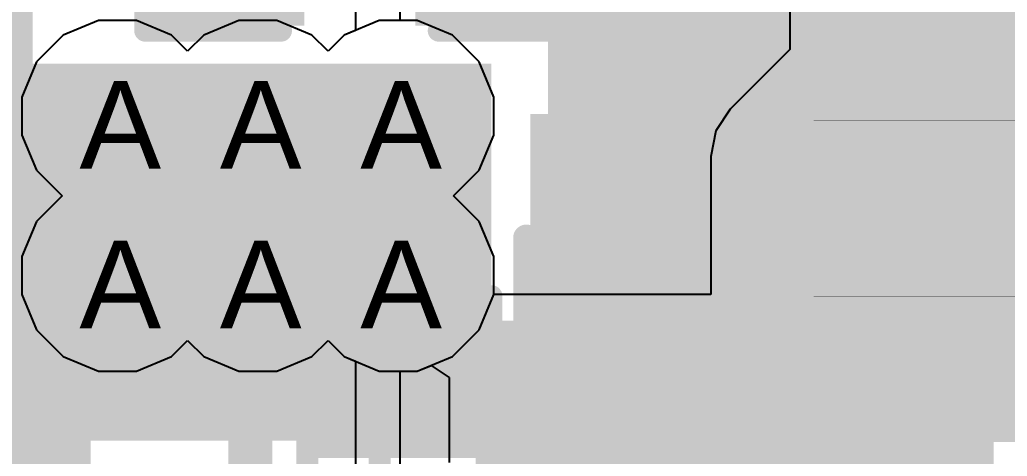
# Model space of a CAD drawing. Header units: inches. Extents: x 0 to 208, y 0 to 213.
# Drawn here: x 0.2774 to 0.5028, y 2.5322 to 2.6319 of the extents above; entities that cross this region are included whole.
import ezdxf

# ---------------------------------------------------------------- set-up
doc = ezdxf.new("R2010")
doc.units = ezdxf.units.IN
doc.header["$MEASUREMENT"] = 0
for name, color, linetype in [('Bottom Layer', 5, 'Continuous'), ('Bottom Overlay', 54, 'Continuous'), ('Bottom Paste', 16, 'Continuous'), ('Bottom Solder', 6, 'Continuous'), ('Drill Drawing', 1, 'Continuous'), ('L2_GND1', 16, 'Continuous'), ('L3_SIG1', 76, 'Continuous'), ('L4_PWR', 90, 'Continuous'), ('L5_GND2', 156, 'Continuous'), ('L6_SIG2', 130, 'Continuous'), ('L7_GND3', 216, 'Continuous'), ('Top Layer', 1, 'Continuous'), ('Top Overlay', 2, 'Continuous'), ('Top Paste', 8, 'Continuous'), ('Top Solder', 216, 'Continuous'), ('Via Holes', 16, 'Continuous')]:
    doc.layers.add(name, color=color, linetype=linetype)
doc.styles.add('Arial', font='', dxfattribs={"height": 0.2})
doc.styles.get('Arial').set_extended_font_data('Arial')

# ---------------------------------------------------------------- blocks, each defined once
blk = doc.blocks.new('CP2102N_A02_GQFN24R_127')
at = {"layer": 'Top Layer'}
for points in [[(-0.05512, 0.06004), (-0.05512, 0.0935), (-0.04331, 0.0935), (-0.04331, 0.06004)], [(-0.03543, 0.06004), (-0.03543, 0.0935), (-0.02362, 0.0935), (-0.02362, 0.06004)], [(-0.01575, 0.06004), (-0.01575, 0.0935), (-0.00394, 0.0935), (-0.00394, 0.06004)], [(0.00394, 0.06004), (0.00394, 0.0935), (0.01575, 0.0935), (0.01575, 0.06004)], [(0.02362, 0.06004), (0.02362, 0.0935), (0.03543, 0.0935), (0.03543, 0.06004)], [(0.04331, 0.06004), (0.04331, 0.0935), (0.05512, 0.0935), (0.05512, 0.06004)], [(-0.0935, 0.05512), (-0.06004, 0.05512), (-0.06004, 0.04331), (-0.0935, 0.04331)], [(0.06004, 0.05512), (0.0935, 0.05512), (0.0935, 0.04331), (0.06004, 0.04331)], [(-0.0502, -0.0502), (-0.0502, 0.0502), (0.0502, 0.0502), (0.0502, -0.0502)], [(-0.0935, 0.03543), (-0.06004, 0.03543), (-0.06004, 0.02362), (-0.0935, 0.02362)], [(0.06004, 0.03543), (0.0935, 0.03543), (0.0935, 0.02362), (0.06004, 0.02362)], [(-0.0935, 0.01575), (-0.06004, 0.01575), (-0.06004, 0.00394), (-0.0935, 0.00394)], [(0.06004, 0.01575), (0.0935, 0.01575), (0.0935, 0.00394), (0.06004, 0.00394)], [(-0.0935, -0.00394), (-0.06004, -0.00394), (-0.06004, -0.01575), (-0.0935, -0.01575)], [(0.06004, -0.00394), (0.0935, -0.00394), (0.0935, -0.01575), (0.06004, -0.01575)], [(-0.0935, -0.02362), (-0.06004, -0.02362), (-0.06004, -0.03543), (-0.0935, -0.03543)], [(0.06004, -0.02362), (0.0935, -0.02362), (0.0935, -0.03543), (0.06004, -0.03543)], [(-0.0935, -0.04331), (-0.06004, -0.04331), (-0.06004, -0.05512), (-0.0935, -0.05512)], [(0.06004, -0.04331), (0.0935, -0.04331), (0.0935, -0.05512), (0.06004, -0.05512)], [(-0.05512, -0.0935), (-0.05512, -0.06004), (-0.04331, -0.06004), (-0.04331, -0.0935)], [(-0.03543, -0.0935), (-0.03543, -0.06004), (-0.02362, -0.06004), (-0.02362, -0.0935)], [(-0.01575, -0.0935), (-0.01575, -0.06004), (-0.00394, -0.06004), (-0.00394, -0.0935)], [(0.00394, -0.0935), (0.00394, -0.06004), (0.01575, -0.06004), (0.01575, -0.0935)], [(0.02362, -0.0935), (0.02362, -0.06004), (0.03543, -0.06004), (0.03543, -0.0935)], [(0.04331, -0.0935), (0.04331, -0.06004), (0.05512, -0.06004), (0.05512, -0.0935)]]:
    blk.add_hatch(color=1, dxfattribs=at).paths.add_polyline_path(points)
at = {"layer": 'Top Paste'}
for points in [[(-0.05512, 0.06004), (-0.05512, 0.0935), (-0.04331, 0.0935), (-0.04331, 0.06004)], [(-0.03543, 0.06004), (-0.03543, 0.0935), (-0.02362, 0.0935), (-0.02362, 0.06004)], [(-0.01575, 0.06004), (-0.01575, 0.0935), (-0.00394, 0.0935), (-0.00394, 0.06004)], [(0.00394, 0.06004), (0.00394, 0.0935), (0.01575, 0.0935), (0.01575, 0.06004)], [(0.02362, 0.06004), (0.02362, 0.0935), (0.03543, 0.0935), (0.03543, 0.06004)], [(0.04331, 0.06004), (0.04331, 0.0935), (0.05512, 0.0935), (0.05512, 0.06004)], [(-0.0935, 0.05512), (-0.06004, 0.05512), (-0.06004, 0.04331), (-0.0935, 0.04331)], [(0.06004, 0.05512), (0.0935, 0.05512), (0.0935, 0.04331), (0.06004, 0.04331)], [(-0.0502, -0.0502), (-0.0502, 0.0502), (0.0502, 0.0502), (0.0502, -0.0502)], [(-0.0935, 0.03543), (-0.06004, 0.03543), (-0.06004, 0.02362), (-0.0935, 0.02362)], [(0.06004, 0.03543), (0.0935, 0.03543), (0.0935, 0.02362), (0.06004, 0.02362)], [(-0.0935, 0.01575), (-0.06004, 0.01575), (-0.06004, 0.00394), (-0.0935, 0.00394)], [(0.06004, 0.01575), (0.0935, 0.01575), (0.0935, 0.00394), (0.06004, 0.00394)], [(-0.0935, -0.00394), (-0.06004, -0.00394), (-0.06004, -0.01575), (-0.0935, -0.01575)], [(0.06004, -0.00394), (0.0935, -0.00394), (0.0935, -0.01575), (0.06004, -0.01575)], [(-0.0935, -0.02362), (-0.06004, -0.02362), (-0.06004, -0.03543), (-0.0935, -0.03543)], [(0.06004, -0.02362), (0.0935, -0.02362), (0.0935, -0.03543), (0.06004, -0.03543)], [(-0.0935, -0.04331), (-0.06004, -0.04331), (-0.06004, -0.05512), (-0.0935, -0.05512)], [(0.06004, -0.04331), (0.0935, -0.04331), (0.0935, -0.05512), (0.06004, -0.05512)], [(-0.05512, -0.0935), (-0.05512, -0.06004), (-0.04331, -0.06004), (-0.04331, -0.0935)], [(-0.03543, -0.0935), (-0.03543, -0.06004), (-0.02362, -0.06004), (-0.02362, -0.0935)], [(-0.01575, -0.0935), (-0.01575, -0.06004), (-0.00394, -0.06004), (-0.00394, -0.0935)], [(0.00394, -0.0935), (0.00394, -0.06004), (0.01575, -0.06004), (0.01575, -0.0935)], [(0.02362, -0.0935), (0.02362, -0.06004), (0.03543, -0.06004), (0.03543, -0.0935)], [(0.04331, -0.0935), (0.04331, -0.06004), (0.05512, -0.06004), (0.05512, -0.0935)]]:
    blk.add_hatch(color=8, dxfattribs=at).paths.add_polyline_path(points)
at = {"layer": 'Top Solder'}
for points in [[(-0.05912, 0.05604), (-0.05912, 0.0975), (-0.03931, 0.0975), (-0.03931, 0.05604)], [(-0.03943, 0.05604), (-0.03943, 0.0975), (-0.01962, 0.0975), (-0.01962, 0.05604)], [(-0.01975, 0.05604), (-0.01975, 0.0975), (0.00006, 0.0975), (0.00006, 0.05604)], [(-0.00006, 0.05604), (-0.00006, 0.0975), (0.01975, 0.0975), (0.01975, 0.05604)], [(0.01962, 0.05604), (0.01962, 0.0975), (0.03943, 0.0975), (0.03943, 0.05604)], [(0.03931, 0.05604), (0.03931, 0.0975), (0.05912, 0.0975), (0.05912, 0.05604)], [(-0.0975, 0.05912), (-0.05604, 0.05912), (-0.05604, 0.03931), (-0.0975, 0.03931)], [(0.05604, 0.05912), (0.0975, 0.05912), (0.0975, 0.03931), (0.05604, 0.03931)], [(-0.0542, -0.0542), (-0.0542, 0.0542), (0.0542, 0.0542), (0.0542, -0.0542)], [(-0.0975, 0.03943), (-0.05604, 0.03943), (-0.05604, 0.01962), (-0.0975, 0.01962)], [(0.05604, 0.03943), (0.0975, 0.03943), (0.0975, 0.01962), (0.05604, 0.01962)], [(-0.0975, 0.01975), (-0.05604, 0.01975), (-0.05604, -0.00006), (-0.0975, -0.00006)], [(0.05604, 0.01975), (0.0975, 0.01975), (0.0975, -0.00006), (0.05604, -0.00006)], [(-0.0975, 0.00006), (-0.05604, 0.00006), (-0.05604, -0.01975), (-0.0975, -0.01975)], [(0.05604, 0.00006), (0.0975, 0.00006), (0.0975, -0.01975), (0.05604, -0.01975)], [(-0.0975, -0.01962), (-0.05604, -0.01962), (-0.05604, -0.03943), (-0.0975, -0.03943)], [(0.05604, -0.01962), (0.0975, -0.01962), (0.0975, -0.03943), (0.05604, -0.03943)], [(-0.0975, -0.03931), (-0.05604, -0.03931), (-0.05604, -0.05912), (-0.0975, -0.05912)], [(0.05604, -0.03931), (0.0975, -0.03931), (0.0975, -0.05912), (0.05604, -0.05912)], [(-0.05912, -0.0975), (-0.05912, -0.05604), (-0.03931, -0.05604), (-0.03931, -0.0975)], [(-0.03943, -0.0975), (-0.03943, -0.05604), (-0.01962, -0.05604), (-0.01962, -0.0975)], [(-0.01975, -0.0975), (-0.01975, -0.05604), (0.00006, -0.05604), (0.00006, -0.0975)], [(-0.00006, -0.0975), (-0.00006, -0.05604), (0.01975, -0.05604), (0.01975, -0.0975)], [(0.01962, -0.0975), (0.01962, -0.05604), (0.03943, -0.05604), (0.03943, -0.0975)], [(0.03931, -0.0975), (0.03931, -0.05604), (0.05912, -0.05604), (0.05912, -0.0975)]]:
    blk.add_hatch(color=216, dxfattribs=at).paths.add_polyline_path(points)
at = {"layer": 'Top Overlay'}
for points in [[(-0.081, 0.062, 0.005, 0.005, 0), (-0.081, 0.081, 0.005, 0.005, 0)], [(-0.081, 0.081, 0.005, 0.005, 0), (-0.065, 0.081, 0.005, 0.005, 0)], [(0.065, 0.081, 0.005, 0.005, 0), (0.081, 0.081, 0.005, 0.005, 0)], [(0.081, 0.062, 0.005, 0.005, 0), (0.081, 0.081, 0.005, 0.005, 0)], [(-0.081, -0.081, 0.005, 0.005, 0), (-0.081, -0.062, 0.005, 0.005, 0)], [(0.081, -0.081, 0.005, 0.005, 0), (0.081, -0.062, 0.005, 0.005, 0)], [(-0.081, -0.081, 0.005, 0.005, 0), (-0.065, -0.081, 0.005, 0.005, 0)], [(0.065, -0.081, 0.005, 0.005, 0), (0.081, -0.081, 0.005, 0.005, 0)]]:
    blk.add_lwpolyline(points, format="xyseb", dxfattribs=at)
for points in [[(-0.08225, 0.081, 0.0025, 0.0025, 1), (-0.07975, 0.081, 0.0025, 0.0025, 1)], [(-0.08225, 0.081, 0.0025, 0.0025, 1), (-0.07975, 0.081, 0.0025, 0.0025, 1)], [(-0.06625, 0.081, 0.0025, 0.0025, 1), (-0.06375, 0.081, 0.0025, 0.0025, 1)], [(0.06375, 0.081, 0.0025, 0.0025, 1), (0.06625, 0.081, 0.0025, 0.0025, 1)], [(0.07975, 0.081, 0.0025, 0.0025, 1), (0.08225, 0.081, 0.0025, 0.0025, 1)], [(0.07975, 0.081, 0.0025, 0.0025, 1), (0.08225, 0.081, 0.0025, 0.0025, 1)], [(-0.08225, 0.062, 0.0025, 0.0025, 1), (-0.07975, 0.062, 0.0025, 0.0025, 1)], [(0.07975, 0.062, 0.0025, 0.0025, 1), (0.08225, 0.062, 0.0025, 0.0025, 1)], [(-0.1, 0.048, 0.00854, 0.00854, 1), (-0.104, 0.048, 0.00854, 0.00854, 1)], [(-0.10614, 0.048, 0.00427, 0.00427, 1), (-0.10186, 0.048, 0.00427, 0.00427, 1)], [(-0.10214, 0.048, 0.00427, 0.00427, 1), (-0.09786, 0.048, 0.00427, 0.00427, 1)], [(-0.08225, -0.062, 0.0025, 0.0025, 1), (-0.07975, -0.062, 0.0025, 0.0025, 1)], [(0.07975, -0.062, 0.0025, 0.0025, 1), (0.08225, -0.062, 0.0025, 0.0025, 1)], [(-0.08225, -0.081, 0.0025, 0.0025, 1), (-0.07975, -0.081, 0.0025, 0.0025, 1)], [(-0.08225, -0.081, 0.0025, 0.0025, 1), (-0.07975, -0.081, 0.0025, 0.0025, 1)], [(-0.06625, -0.081, 0.0025, 0.0025, 1), (-0.06375, -0.081, 0.0025, 0.0025, 1)], [(0.06375, -0.081, 0.0025, 0.0025, 1), (0.06625, -0.081, 0.0025, 0.0025, 1)], [(0.07975, -0.081, 0.0025, 0.0025, 1), (0.08225, -0.081, 0.0025, 0.0025, 1)], [(0.07975, -0.081, 0.0025, 0.0025, 1), (0.08225, -0.081, 0.0025, 0.0025, 1)]]:
    blk.add_lwpolyline(points, format="xyseb", close=True, dxfattribs=at)
blk = doc.blocks.new('R___0603_B_199')
at = {"layer": 'Bottom Layer'}
for points in [[(-0.045, -0.0175), (-0.045, 0.0175), (-0.015, 0.0175), (-0.015, -0.0175)], [(0.015, -0.0175), (0.015, 0.0175), (0.045, 0.0175), (0.045, -0.0175)]]:
    blk.add_hatch(color=5, dxfattribs=at).paths.add_polyline_path(points)
at = {"layer": 'Bottom Paste'}
for points in [[(-0.045, -0.0175), (-0.045, 0.0175), (-0.015, 0.0175), (-0.015, -0.0175)], [(0.015, -0.0175), (0.015, 0.0175), (0.045, 0.0175), (0.045, -0.0175)]]:
    blk.add_hatch(color=16, dxfattribs=at).paths.add_polyline_path(points)
at = {"layer": 'Bottom Solder'}
for points in [[(-0.049, -0.0215), (-0.049, 0.0215), (-0.011, 0.0215), (-0.011, -0.0215)], [(0.011, -0.0215), (0.011, 0.0215), (0.049, 0.0215), (0.049, -0.0215)]]:
    blk.add_hatch(color=6, dxfattribs=at).paths.add_polyline_path(points)
at = {"layer": 'Bottom Overlay'}
for points in [[(-0.048, 0.021, 0.005, 0.005, 0), (-0.048, -0.021, 0.005, 0.005, 0)], [(-0.048, 0.021, 0.005, 0.005, 0), (0.048, 0.021, 0.005, 0.005, 0)], [(0.048, 0.021, 0.005, 0.005, 0), (0.048, -0.021, 0.005, 0.005, 0)], [(-0.048, -0.021, 0.005, 0.005, 0), (0.048, -0.021, 0.005, 0.005, 0)]]:
    blk.add_lwpolyline(points, format="xyseb", dxfattribs=at)
for points in [[(-0.04925, 0.021, 0.0025, 0.0025, 1), (-0.04675, 0.021, 0.0025, 0.0025, 1)], [(-0.04925, 0.021, 0.0025, 0.0025, 1), (-0.04675, 0.021, 0.0025, 0.0025, 1)], [(0.04675, 0.021, 0.0025, 0.0025, 1), (0.04925, 0.021, 0.0025, 0.0025, 1)], [(0.04675, 0.021, 0.0025, 0.0025, 1), (0.04925, 0.021, 0.0025, 0.0025, 1)], [(-0.04925, -0.021, 0.0025, 0.0025, 1), (-0.04675, -0.021, 0.0025, 0.0025, 1)], [(-0.04925, -0.021, 0.0025, 0.0025, 1), (-0.04675, -0.021, 0.0025, 0.0025, 1)], [(0.04675, -0.021, 0.0025, 0.0025, 1), (0.04925, -0.021, 0.0025, 0.0025, 1)], [(0.04675, -0.021, 0.0025, 0.0025, 1), (0.04925, -0.021, 0.0025, 0.0025, 1)]]:
    blk.add_lwpolyline(points, format="xyseb", close=True, dxfattribs=at)
blk = doc.blocks.new('C___0603_B_224')
at = {"layer": 'Bottom Layer'}
for points in [[(-0.045, -0.0175), (-0.045, 0.0175), (-0.015, 0.0175), (-0.015, -0.0175)], [(0.015, -0.0175), (0.015, 0.0175), (0.045, 0.0175), (0.045, -0.0175)]]:
    blk.add_hatch(color=5, dxfattribs=at).paths.add_polyline_path(points)
at = {"layer": 'Bottom Paste'}
for points in [[(-0.045, -0.0175), (-0.045, 0.0175), (-0.015, 0.0175), (-0.015, -0.0175)], [(0.015, -0.0175), (0.015, 0.0175), (0.045, 0.0175), (0.045, -0.0175)]]:
    blk.add_hatch(color=16, dxfattribs=at).paths.add_polyline_path(points)
at = {"layer": 'Bottom Solder'}
for points in [[(-0.04736, -0.01986), (-0.04736, 0.01986), (-0.01264, 0.01986), (-0.01264, -0.01986)], [(0.01264, -0.01986), (0.01264, 0.01986), (0.04736, 0.01986), (0.04736, -0.01986)]]:
    blk.add_hatch(color=6, dxfattribs=at).paths.add_polyline_path(points)
at = {"layer": 'Bottom Overlay'}
for points in [[(-0.049, -0.021, 0.005, 0.005, 0), (-0.049, 0.021, 0.005, 0.005, 0)], [(-0.049, 0.021, 0.005, 0.005, 0), (-0.018, 0.021, 0.005, 0.005, 0)], [(0.018, 0.021, 0.005, 0.005, 0), (0.049, 0.021, 0.005, 0.005, 0)], [(0.049, -0.021, 0.005, 0.005, 0), (0.049, 0.021, 0.005, 0.005, 0)], [(-0.049, -0.021, 0.005, 0.005, 0), (-0.018, -0.021, 0.005, 0.005, 0)], [(0.018, -0.021, 0.005, 0.005, 0), (0.049, -0.021, 0.005, 0.005, 0)]]:
    blk.add_lwpolyline(points, format="xyseb", dxfattribs=at)
for points in [[(-0.05025, 0.021, 0.0025, 0.0025, 1), (-0.04775, 0.021, 0.0025, 0.0025, 1)], [(-0.05025, 0.021, 0.0025, 0.0025, 1), (-0.04775, 0.021, 0.0025, 0.0025, 1)], [(-0.01925, 0.021, 0.0025, 0.0025, 1), (-0.01675, 0.021, 0.0025, 0.0025, 1)], [(0.01675, 0.021, 0.0025, 0.0025, 1), (0.01925, 0.021, 0.0025, 0.0025, 1)], [(0.04775, 0.021, 0.0025, 0.0025, 1), (0.05025, 0.021, 0.0025, 0.0025, 1)], [(0.04775, 0.021, 0.0025, 0.0025, 1), (0.05025, 0.021, 0.0025, 0.0025, 1)], [(-0.05025, -0.021, 0.0025, 0.0025, 1), (-0.04775, -0.021, 0.0025, 0.0025, 1)], [(-0.05025, -0.021, 0.0025, 0.0025, 1), (-0.04775, -0.021, 0.0025, 0.0025, 1)], [(-0.01925, -0.021, 0.0025, 0.0025, 1), (-0.01675, -0.021, 0.0025, 0.0025, 1)], [(0.01675, -0.021, 0.0025, 0.0025, 1), (0.01925, -0.021, 0.0025, 0.0025, 1)], [(0.04775, -0.021, 0.0025, 0.0025, 1), (0.05025, -0.021, 0.0025, 0.0025, 1)], [(0.04775, -0.021, 0.0025, 0.0025, 1), (0.05025, -0.021, 0.0025, 0.0025, 1)]]:
    blk.add_lwpolyline(points, format="xyseb", close=True, dxfattribs=at)
blk = doc.blocks.new('C____B_B_225')
at = {"layer": 'Bottom Layer'}
for points in [[(-0.03346, 0.05905), (-0.03346, -0.05906), (-0.10039, -0.05906), (-0.10039, 0.05905)], [(0.10039, 0.05905), (0.10039, -0.05906), (0.03347, -0.05906), (0.03347, 0.05905)]]:
    blk.add_hatch(color=5, dxfattribs=at).paths.add_polyline_path(points)
at = {"layer": 'Bottom Paste'}
for points in [[(-0.03346, 0.05905), (-0.03346, -0.05906), (-0.10039, -0.05906), (-0.10039, 0.05905)], [(0.10039, 0.05905), (0.10039, -0.05906), (0.03347, -0.05906), (0.03347, 0.05905)]]:
    blk.add_hatch(color=16, dxfattribs=at).paths.add_polyline_path(points)
at = {"layer": 'Bottom Solder'}
for points in [[(-0.02946, 0.06305), (-0.02946, -0.06306), (-0.10439, -0.06306), (-0.10439, 0.06305)], [(0.10439, 0.06305), (0.10439, -0.06306), (0.02947, -0.06306), (0.02947, 0.06305)]]:
    blk.add_hatch(color=6, dxfattribs=at).paths.add_polyline_path(points)
at = {"layer": 'Bottom Overlay'}
for points in [[(0.07985, 0.064, 0.006, 0.006, 0), (-0.07615, 0.064, 0.006, 0.006, 0)], [(0.07985, -0.064, 0.006, 0.006, 0), (-0.07615, -0.064, 0.006, 0.006, 0)]]:
    blk.add_lwpolyline(points, format="xyseb", dxfattribs=at)
for points in [[(-0.07765, 0.064, 0.003, 0.003, 1), (-0.07465, 0.064, 0.003, 0.003, 1)], [(0.07835, 0.064, 0.003, 0.003, 1), (0.08135, 0.064, 0.003, 0.003, 1)], [(-0.07765, -0.064, 0.003, 0.003, 1), (-0.07465, -0.064, 0.003, 0.003, 1)], [(0.07835, -0.064, 0.003, 0.003, 1), (0.08135, -0.064, 0.003, 0.003, 1)]]:
    blk.add_lwpolyline(points, format="xyseb", close=True, dxfattribs=at)
blk = doc.blocks.new('C____E_B_227')
at = {"layer": 'Bottom Layer'}
blk.add_hatch(color=5, dxfattribs=at).paths.add_polyline_path([(-0.05492, 0.05059), (0.05492, 0.05059), (0.05492, -0.05059), (-0.05492, -0.05059)])
at = {"layer": 'Bottom Paste'}
blk.add_hatch(color=16, dxfattribs=at).paths.add_polyline_path([(-0.05492, 0.05059), (0.05492, 0.05059), (0.05492, -0.05059), (-0.05492, -0.05059)])
at = {"layer": 'Bottom Solder'}
blk.add_hatch(color=6, dxfattribs=at).paths.add_polyline_path([(-0.05892, 0.05459), (0.05892, 0.05459), (0.05892, -0.05459), (-0.05892, -0.05459)])
at = {"layer": 'Bottom Overlay'}
for points in [[(0.27677, 0.091, 0.01, 0.01, 0), (-0.01523, 0.091, 0.01, 0.01, 0)], [(-0.01523, 0.062, 0.01, 0.01, 0), (-0.01523, 0.091, 0.01, 0.01, 0)]]:
    blk.add_lwpolyline(points, format="xyseb", dxfattribs=at)
for points in [[(-0.01773, 0.091, 0.005, 0.005, 1), (-0.01273, 0.091, 0.005, 0.005, 1)], [(-0.01773, 0.091, 0.005, 0.005, 1), (-0.01273, 0.091, 0.005, 0.005, 1)], [(-0.01773, 0.062, 0.005, 0.005, 1), (-0.01273, 0.062, 0.005, 0.005, 1)]]:
    blk.add_lwpolyline(points, format="xyseb", close=True, dxfattribs=at)
blk = doc.blocks.new('R___0402_378')
at = {"layer": 'Top Layer'}
for points in [[(-0.0275, -0.0125), (-0.0275, 0.0125), (-0.0095, 0.0125), (-0.0095, -0.0125)], [(0.0095, -0.0125), (0.0095, 0.0125), (0.0275, 0.0125), (0.0275, -0.0125)]]:
    blk.add_hatch(color=1, dxfattribs=at).paths.add_polyline_path(points)
at = {"layer": 'Top Paste'}
for points in [[(-0.0275, -0.0125), (-0.0275, 0.0125), (-0.0095, 0.0125), (-0.0095, -0.0125)], [(0.0095, -0.0125), (0.0095, 0.0125), (0.0275, 0.0125), (0.0275, -0.0125)]]:
    blk.add_hatch(color=8, dxfattribs=at).paths.add_polyline_path(points)
at = {"layer": 'Top Solder'}
for points in [[(-0.02967, -0.01466), (-0.02967, 0.01467), (-0.00733, 0.01467), (-0.00733, -0.01466)], [(0.00733, -0.01466), (0.00733, 0.01467), (0.02967, 0.01467), (0.02967, -0.01466)]]:
    blk.add_hatch(color=216, dxfattribs=at).paths.add_polyline_path(points)
at = {"layer": 'Top Overlay'}
for points in [[(-0.031, 0.016, 0.005, 0.005, 0), (0.031, 0.016, 0.005, 0.005, 0)], [(-0.031, -0.016, 0.005, 0.005, 0), (-0.031, 0.016, 0.005, 0.005, 0)], [(0.031, -0.016, 0.005, 0.005, 0), (0.031, 0.016, 0.005, 0.005, 0)], [(-0.031, -0.016, 0.005, 0.005, 0), (0.031, -0.016, 0.005, 0.005, 0)], [(-0.032, -0.017, 0.000127, 0.000127, 0), (0.032, -0.017, 0.000127, 0.000127, 0)]]:
    blk.add_lwpolyline(points, format="xyseb", dxfattribs=at)
for points in [[(-0.03225, 0.016, 0.0025, 0.0025, 1), (-0.02975, 0.016, 0.0025, 0.0025, 1)], [(-0.03225, 0.016, 0.0025, 0.0025, 1), (-0.02975, 0.016, 0.0025, 0.0025, 1)], [(0.02975, 0.016, 0.0025, 0.0025, 1), (0.03225, 0.016, 0.0025, 0.0025, 1)], [(0.02975, 0.016, 0.0025, 0.0025, 1), (0.03225, 0.016, 0.0025, 0.0025, 1)], [(-0.03225, -0.016, 0.0025, 0.0025, 1), (-0.02975, -0.016, 0.0025, 0.0025, 1)], [(-0.03225, -0.016, 0.0025, 0.0025, 1), (-0.02975, -0.016, 0.0025, 0.0025, 1)], [(0.02975, -0.016, 0.0025, 0.0025, 1), (0.03225, -0.016, 0.0025, 0.0025, 1)], [(0.02975, -0.016, 0.0025, 0.0025, 1), (0.03225, -0.016, 0.0025, 0.0025, 1)], [(-0.03203, -0.017, 0.0000635, 0.0000635, 1), (-0.03197, -0.017, 0.0000635, 0.0000635, 1)], [(0.03197, -0.017, 0.0000635, 0.0000635, 1), (0.03203, -0.017, 0.0000635, 0.0000635, 1)]]:
    blk.add_lwpolyline(points, format="xyseb", close=True, dxfattribs=at)
blk = doc.blocks.new('R___0402_379')
at = {"layer": 'Top Layer'}
for points in [[(-0.0275, -0.0125), (-0.0275, 0.0125), (-0.0095, 0.0125), (-0.0095, -0.0125)], [(0.0095, -0.0125), (0.0095, 0.0125), (0.0275, 0.0125), (0.0275, -0.0125)]]:
    blk.add_hatch(color=1, dxfattribs=at).paths.add_polyline_path(points)
at = {"layer": 'Top Paste'}
for points in [[(-0.0275, -0.0125), (-0.0275, 0.0125), (-0.0095, 0.0125), (-0.0095, -0.0125)], [(0.0095, -0.0125), (0.0095, 0.0125), (0.0275, 0.0125), (0.0275, -0.0125)]]:
    blk.add_hatch(color=8, dxfattribs=at).paths.add_polyline_path(points)
at = {"layer": 'Top Solder'}
for points in [[(-0.02967, -0.01466), (-0.02967, 0.01467), (-0.00733, 0.01467), (-0.00733, -0.01466)], [(0.00733, -0.01466), (0.00733, 0.01467), (0.02967, 0.01467), (0.02967, -0.01466)]]:
    blk.add_hatch(color=216, dxfattribs=at).paths.add_polyline_path(points)
at = {"layer": 'Top Overlay'}
for points in [[(-0.031, 0.016, 0.005, 0.005, 0), (0.031, 0.016, 0.005, 0.005, 0)], [(-0.031, -0.016, 0.005, 0.005, 0), (-0.031, 0.016, 0.005, 0.005, 0)], [(0.031, -0.016, 0.005, 0.005, 0), (0.031, 0.016, 0.005, 0.005, 0)], [(-0.031, -0.016, 0.005, 0.005, 0), (0.031, -0.016, 0.005, 0.005, 0)], [(-0.032, -0.017, 0.000127, 0.000127, 0), (0.032, -0.017, 0.000127, 0.000127, 0)]]:
    blk.add_lwpolyline(points, format="xyseb", dxfattribs=at)
for points in [[(-0.03225, 0.016, 0.0025, 0.0025, 1), (-0.02975, 0.016, 0.0025, 0.0025, 1)], [(-0.03225, 0.016, 0.0025, 0.0025, 1), (-0.02975, 0.016, 0.0025, 0.0025, 1)], [(0.02975, 0.016, 0.0025, 0.0025, 1), (0.03225, 0.016, 0.0025, 0.0025, 1)], [(0.02975, 0.016, 0.0025, 0.0025, 1), (0.03225, 0.016, 0.0025, 0.0025, 1)], [(-0.03225, -0.016, 0.0025, 0.0025, 1), (-0.02975, -0.016, 0.0025, 0.0025, 1)], [(-0.03225, -0.016, 0.0025, 0.0025, 1), (-0.02975, -0.016, 0.0025, 0.0025, 1)], [(0.02975, -0.016, 0.0025, 0.0025, 1), (0.03225, -0.016, 0.0025, 0.0025, 1)], [(0.02975, -0.016, 0.0025, 0.0025, 1), (0.03225, -0.016, 0.0025, 0.0025, 1)], [(-0.03203, -0.017, 0.0000635, 0.0000635, 1), (-0.03197, -0.017, 0.0000635, 0.0000635, 1)], [(0.03197, -0.017, 0.0000635, 0.0000635, 1), (0.03203, -0.017, 0.0000635, 0.0000635, 1)]]:
    blk.add_lwpolyline(points, format="xyseb", close=True, dxfattribs=at)

msp = doc.modelspace()

# ---------------------------------------------------------------- hatches: boundary and pattern name
at = {"layer": 'Bottom Layer'}
for points in [[(0.28034, 2.85713), (0.23273, 2.85713), (0.23273, 2.588), (0.28034, 2.588)], [(0.39795, 2.67137), (0.39795, 2.53946), (0.516, 2.53946), (0.516, 2.67137)], [(0.18841, 2.53581), (0.385, 2.53581), (0.385, 2.62192), (0.18841, 2.62192)], [(0.29819, 2.53831), (0.32185, 2.53831), (0.32185, 2.57349), (0.29819, 2.57349)]]:
    msp.add_hatch(color=5, dxfattribs=at).paths.add_polyline_path(points)
h = msp.add_hatch(color=5, dxfattribs=at)
edge = h.paths.add_edge_path()
edge.add_arc((0.29966, 2.60992), 0.01181, 0, 360)
h = msp.add_hatch(color=5, dxfattribs=at)
edge = h.paths.add_edge_path()
edge.add_arc((0.33171, 2.60992), 0.01181, 0, 360)
h = msp.add_hatch(color=5, dxfattribs=at)
edge = h.paths.add_edge_path()
edge.add_arc((0.36376, 2.60992), 0.01181, 0, 360)
h = msp.add_hatch(color=5, dxfattribs=at)
edge = h.paths.add_edge_path()
edge.add_arc((0.29966, 2.57349), 0.01181, 0, 360)
h = msp.add_hatch(color=5, dxfattribs=at)
edge = h.paths.add_edge_path()
edge.add_arc((0.33171, 2.57349), 0.01181, 0, 360)
h = msp.add_hatch(color=5, dxfattribs=at)
edge = h.paths.add_edge_path()
edge.add_arc((0.36376, 2.57349), 0.01181, 0, 360)
at = {"layer": 'L2_GND1'}
h = msp.add_hatch(color=16, dxfattribs=at)
edge = h.paths.add_edge_path()
edge.add_arc((0.29966, 2.60992), 0.01181, 0, 360)
h = msp.add_hatch(color=16, dxfattribs=at)
edge = h.paths.add_edge_path()
edge.add_arc((0.33171, 2.60992), 0.01181, 0, 360)
h = msp.add_hatch(color=16, dxfattribs=at)
edge = h.paths.add_edge_path()
edge.add_arc((0.36376, 2.60992), 0.01181, 0, 360)
h = msp.add_hatch(color=16, dxfattribs=at)
edge = h.paths.add_edge_path()
edge.add_arc((0.29966, 2.57349), 0.01181, 0, 360)
h = msp.add_hatch(color=16, dxfattribs=at)
edge = h.paths.add_edge_path()
edge.add_arc((0.33171, 2.57349), 0.01181, 0, 360)
h = msp.add_hatch(color=16, dxfattribs=at)
edge = h.paths.add_edge_path()
edge.add_arc((0.36376, 2.57349), 0.01181, 0, 360)
at = {"layer": 'L3_SIG1'}
h = msp.add_hatch(color=76, dxfattribs=at)
edge = h.paths.add_edge_path()
edge.add_arc((0.29966, 2.60992), 0.01181, 0, 360)
h = msp.add_hatch(color=76, dxfattribs=at)
edge = h.paths.add_edge_path()
edge.add_arc((0.33171, 2.60992), 0.01181, 0, 360)
h = msp.add_hatch(color=76, dxfattribs=at)
edge = h.paths.add_edge_path()
edge.add_arc((0.36376, 2.60992), 0.01181, 0, 360)
h = msp.add_hatch(color=76, dxfattribs=at)
edge = h.paths.add_edge_path()
edge.add_arc((0.29966, 2.57349), 0.01181, 0, 360)
h = msp.add_hatch(color=76, dxfattribs=at)
edge = h.paths.add_edge_path()
edge.add_arc((0.33171, 2.57349), 0.01181, 0, 360)
h = msp.add_hatch(color=76, dxfattribs=at)
edge = h.paths.add_edge_path()
edge.add_arc((0.36376, 2.57349), 0.01181, 0, 360)
at = {"layer": 'L4_PWR'}
h = msp.add_hatch(color=90, dxfattribs=at)
edge = h.paths.add_edge_path()
edge.add_arc((0.29966, 2.60992), 0.01181, 0, 360)
h = msp.add_hatch(color=90, dxfattribs=at)
edge = h.paths.add_edge_path()
edge.add_arc((0.33171, 2.60992), 0.01181, 0, 360)
h = msp.add_hatch(color=90, dxfattribs=at)
edge = h.paths.add_edge_path()
edge.add_arc((0.36376, 2.60992), 0.01181, 0, 360)
h = msp.add_hatch(color=90, dxfattribs=at)
edge = h.paths.add_edge_path()
edge.add_arc((0.29966, 2.57349), 0.01181, 0, 360)
h = msp.add_hatch(color=90, dxfattribs=at)
edge = h.paths.add_edge_path()
edge.add_arc((0.33171, 2.57349), 0.01181, 0, 360)
h = msp.add_hatch(color=90, dxfattribs=at)
edge = h.paths.add_edge_path()
edge.add_arc((0.36376, 2.57349), 0.01181, 0, 360)
at = {"layer": 'L5_GND2'}
h = msp.add_hatch(color=156, dxfattribs=at)
edge = h.paths.add_edge_path()
edge.add_arc((0.29966, 2.60992), 0.01181, 0, 360)
h = msp.add_hatch(color=156, dxfattribs=at)
edge = h.paths.add_edge_path()
edge.add_arc((0.33171, 2.60992), 0.01181, 0, 360)
h = msp.add_hatch(color=156, dxfattribs=at)
edge = h.paths.add_edge_path()
edge.add_arc((0.36376, 2.60992), 0.01181, 0, 360)
h = msp.add_hatch(color=156, dxfattribs=at)
edge = h.paths.add_edge_path()
edge.add_arc((0.29966, 2.57349), 0.01181, 0, 360)
h = msp.add_hatch(color=156, dxfattribs=at)
edge = h.paths.add_edge_path()
edge.add_arc((0.33171, 2.57349), 0.01181, 0, 360)
h = msp.add_hatch(color=156, dxfattribs=at)
edge = h.paths.add_edge_path()
edge.add_arc((0.36376, 2.57349), 0.01181, 0, 360)
at = {"layer": 'L6_SIG2'}
h = msp.add_hatch(color=130, dxfattribs=at)
edge = h.paths.add_edge_path()
edge.add_arc((0.29966, 2.60992), 0.01181, 0, 360)
h = msp.add_hatch(color=130, dxfattribs=at)
edge = h.paths.add_edge_path()
edge.add_arc((0.33171, 2.60992), 0.01181, 0, 360)
h = msp.add_hatch(color=130, dxfattribs=at)
edge = h.paths.add_edge_path()
edge.add_arc((0.36376, 2.60992), 0.01181, 0, 360)
h = msp.add_hatch(color=130, dxfattribs=at)
edge = h.paths.add_edge_path()
edge.add_arc((0.29966, 2.57349), 0.01181, 0, 360)
h = msp.add_hatch(color=130, dxfattribs=at)
edge = h.paths.add_edge_path()
edge.add_arc((0.33171, 2.57349), 0.01181, 0, 360)
h = msp.add_hatch(color=130, dxfattribs=at)
edge = h.paths.add_edge_path()
edge.add_arc((0.36376, 2.57349), 0.01181, 0, 360)
at = {"layer": 'L7_GND3'}
h = msp.add_hatch(color=216, dxfattribs=at)
edge = h.paths.add_edge_path()
edge.add_arc((0.29966, 2.60992), 0.01181, 0, 360)
h = msp.add_hatch(color=216, dxfattribs=at)
edge = h.paths.add_edge_path()
edge.add_arc((0.33171, 2.60992), 0.01181, 0, 360)
h = msp.add_hatch(color=216, dxfattribs=at)
edge = h.paths.add_edge_path()
edge.add_arc((0.36376, 2.60992), 0.01181, 0, 360)
h = msp.add_hatch(color=216, dxfattribs=at)
edge = h.paths.add_edge_path()
edge.add_arc((0.29966, 2.57349), 0.01181, 0, 360)
h = msp.add_hatch(color=216, dxfattribs=at)
edge = h.paths.add_edge_path()
edge.add_arc((0.33171, 2.57349), 0.01181, 0, 360)
h = msp.add_hatch(color=216, dxfattribs=at)
edge = h.paths.add_edge_path()
edge.add_arc((0.36376, 2.57349), 0.01181, 0, 360)
at = {"layer": 'Top Layer'}
h = msp.add_hatch(color=1, dxfattribs=at)
edge = h.paths.add_edge_path()
edge.add_arc((0.29966, 2.60992), 0.01181, 0, 360)
h = msp.add_hatch(color=1, dxfattribs=at)
edge = h.paths.add_edge_path()
edge.add_arc((0.33171, 2.60992), 0.01181, 0, 360)
h = msp.add_hatch(color=1, dxfattribs=at)
edge = h.paths.add_edge_path()
edge.add_arc((0.36376, 2.60992), 0.01181, 0, 360)
h = msp.add_hatch(color=1, dxfattribs=at)
edge = h.paths.add_edge_path()
edge.add_arc((0.29966, 2.57349), 0.01181, 0, 360)
h = msp.add_hatch(color=1, dxfattribs=at)
edge = h.paths.add_edge_path()
edge.add_arc((0.33171, 2.57349), 0.01181, 0, 360)
h = msp.add_hatch(color=1, dxfattribs=at)
edge = h.paths.add_edge_path()
edge.add_arc((0.36376, 2.57349), 0.01181, 0, 360)
at = {"layer": 'Via Holes'}
h = msp.add_hatch(color=7, dxfattribs=at)
edge = h.paths.add_edge_path()
edge.add_arc((0.29966, 2.60992), 0.00591, 0, 360)
h = msp.add_hatch(color=7, dxfattribs=at)
edge = h.paths.add_edge_path()
edge.add_arc((0.33171, 2.60992), 0.00591, 0, 360)
h = msp.add_hatch(color=7, dxfattribs=at)
edge = h.paths.add_edge_path()
edge.add_arc((0.36376, 2.60992), 0.00591, 0, 360)
h = msp.add_hatch(color=7, dxfattribs=at)
edge = h.paths.add_edge_path()
edge.add_arc((0.29966, 2.57349), 0.00591, 0, 360)
h = msp.add_hatch(color=7, dxfattribs=at)
edge = h.paths.add_edge_path()
edge.add_arc((0.33171, 2.57349), 0.00591, 0, 360)
h = msp.add_hatch(color=7, dxfattribs=at)
edge = h.paths.add_edge_path()
edge.add_arc((0.36376, 2.57349), 0.00591, 0, 360)

# ---------------------------------------------------------------- linework, layer by layer
at = {"layer": 'L2_GND1'}
for p, q in [((0.354, 2.87262), (0.354, 2.62949)), ((0.3642, 2.63173), (0.3642, 2.87262)), ((0.29532, 2.63173), (0.2873, 2.62841)), ((0.304, 2.63173), (0.29532, 2.63173)), ((0.31201, 2.62841), (0.304, 2.63173)), ((0.32737, 2.63173), (0.31935, 2.62841)), ((0.33605, 2.63173), (0.32737, 2.63173)), ((0.34406, 2.62841), (0.33605, 2.63173)), ((0.3681, 2.63173), (0.3642, 2.63173)), ((0.37611, 2.62841), (0.3681, 2.63173)), ((0.2873, 2.62841), (0.28117, 2.62228)), ((0.31568, 2.62474), (0.31201, 2.62841)), ((0.31935, 2.62841), (0.31568, 2.62474)), ((0.34773, 2.62474), (0.34406, 2.62841)), ((0.3514, 2.62841), (0.34773, 2.62474)), ((0.354, 2.62949), (0.3514, 2.62841)), ((0.38225, 2.62228), (0.37611, 2.62841)), ((0.28117, 2.62228), (0.27785, 2.61426)), ((0.38557, 2.61426), (0.38225, 2.62228)), ((0.27785, 2.61426), (0.27785, 2.60558)), ((0.38557, 2.60558), (0.38557, 2.61426)), ((0.27785, 2.60558), (0.28117, 2.59757)), ((0.38225, 2.59757), (0.38557, 2.60558)), ((0.28117, 2.59757), (0.28703, 2.5917)), ((0.37639, 2.5917), (0.38225, 2.59757)), ((0.28703, 2.5917), (0.28117, 2.58584)), ((0.38225, 2.58584), (0.37639, 2.5917)), ((0.28117, 2.58584), (0.27785, 2.57782)), ((0.38557, 2.57782), (0.38225, 2.58584)), ((0.27785, 2.57782), (0.27785, 2.56915)), ((0.38557, 2.56915), (0.38557, 2.57782)), ((0.27785, 2.56915), (0.28117, 2.56113)), ((0.38225, 2.56113), (0.38557, 2.56915)), ((0.28117, 2.56113), (0.2873, 2.555)), ((0.37611, 2.555), (0.38225, 2.56113)), ((0.31201, 2.555), (0.31568, 2.55867)), ((0.31568, 2.55867), (0.31935, 2.555)), ((0.34406, 2.555), (0.34773, 2.55867)), ((0.34773, 2.55867), (0.3514, 2.555)), ((0.2873, 2.555), (0.29532, 2.55168)), ((0.304, 2.55168), (0.31201, 2.555)), ((0.31935, 2.555), (0.32737, 2.55168)), ((0.33605, 2.55168), (0.34406, 2.555)), ((0.3514, 2.555), (0.354, 2.55392)), ((0.354, 2.55392), (0.354, 2.1088)), ((0.3681, 2.55168), (0.37611, 2.555)), ((0.29532, 2.55168), (0.304, 2.55168)), ((0.32737, 2.55168), (0.33605, 2.55168)), ((0.3642, 2.4048), (0.3642, 2.55168)), ((0.3642, 2.55168), (0.3681, 2.55168))]:
    msp.add_line(p, q, dxfattribs=at)
at = {"layer": 'L3_SIG1'}
for p, q in [((0.29532, 2.63173), (0.2873, 2.62841)), ((0.304, 2.63173), (0.29532, 2.63173)), ((0.31201, 2.62841), (0.304, 2.63173)), ((0.32737, 2.63173), (0.31935, 2.62841)), ((0.33605, 2.63173), (0.32737, 2.63173)), ((0.34406, 2.62841), (0.33605, 2.63173)), ((0.35942, 2.63173), (0.3514, 2.62841)), ((0.3681, 2.63173), (0.35942, 2.63173)), ((0.37611, 2.62841), (0.3681, 2.63173)), ((0.2873, 2.62841), (0.28117, 2.62228)), ((0.31568, 2.62474), (0.31201, 2.62841)), ((0.31935, 2.62841), (0.31568, 2.62474)), ((0.34773, 2.62474), (0.34406, 2.62841)), ((0.3514, 2.62841), (0.34773, 2.62474)), ((0.38225, 2.62228), (0.37611, 2.62841)), ((0.28117, 2.62228), (0.27785, 2.61426)), ((0.38557, 2.61426), (0.38225, 2.62228)), ((0.27785, 2.61426), (0.27785, 2.60558)), ((0.38557, 2.60558), (0.38557, 2.61426)), ((0.27785, 2.60558), (0.28117, 2.59757)), ((0.38225, 2.59757), (0.38557, 2.60558)), ((0.28117, 2.59757), (0.28703, 2.5917)), ((0.37639, 2.5917), (0.38225, 2.59757)), ((0.28703, 2.5917), (0.28117, 2.58584)), ((0.38225, 2.58584), (0.37639, 2.5917)), ((0.28117, 2.58584), (0.27785, 2.57782)), ((0.38557, 2.57782), (0.38225, 2.58584)), ((0.27785, 2.57782), (0.27785, 2.56915)), ((0.38557, 2.56915), (0.38557, 2.57782)), ((0.27785, 2.56915), (0.28117, 2.56113)), ((0.38225, 2.56113), (0.38557, 2.56915)), ((0.28117, 2.56113), (0.2873, 2.555)), ((0.37611, 2.555), (0.38225, 2.56113)), ((0.31201, 2.555), (0.31568, 2.55867)), ((0.31568, 2.55867), (0.31935, 2.555)), ((0.34406, 2.555), (0.34773, 2.55867)), ((0.34773, 2.55867), (0.3514, 2.555)), ((0.2873, 2.555), (0.29532, 2.55168)), ((0.304, 2.55168), (0.31201, 2.555)), ((0.31935, 2.555), (0.32737, 2.55168)), ((0.33605, 2.55168), (0.34406, 2.555)), ((0.3514, 2.555), (0.35942, 2.55168)), ((0.3681, 2.55168), (0.37611, 2.555)), ((0.29532, 2.55168), (0.304, 2.55168)), ((0.32737, 2.55168), (0.33605, 2.55168)), ((0.35942, 2.55168), (0.3681, 2.55168))]:
    msp.add_line(p, q, dxfattribs=at)
at = {"layer": 'L5_GND2'}
for p, q in [((0.29532, 2.63173), (0.2873, 2.62841)), ((0.304, 2.63173), (0.29532, 2.63173)), ((0.31201, 2.62841), (0.304, 2.63173)), ((0.32737, 2.63173), (0.31935, 2.62841)), ((0.33605, 2.63173), (0.32737, 2.63173)), ((0.34406, 2.62841), (0.33605, 2.63173)), ((0.35942, 2.63173), (0.3514, 2.62841)), ((0.3681, 2.63173), (0.35942, 2.63173)), ((0.37611, 2.62841), (0.3681, 2.63173)), ((0.2873, 2.62841), (0.28117, 2.62228)), ((0.31568, 2.62474), (0.31201, 2.62841)), ((0.31935, 2.62841), (0.31568, 2.62474)), ((0.34773, 2.62474), (0.34406, 2.62841)), ((0.3514, 2.62841), (0.34773, 2.62474)), ((0.38225, 2.62228), (0.37611, 2.62841)), ((0.28117, 2.62228), (0.27785, 2.61426)), ((0.38557, 2.61426), (0.38225, 2.62228)), ((0.27785, 2.61426), (0.27785, 2.60558)), ((0.38557, 2.60558), (0.38557, 2.61426)), ((0.27785, 2.60558), (0.28117, 2.59757)), ((0.38225, 2.59757), (0.38557, 2.60558)), ((0.28117, 2.59757), (0.28703, 2.5917)), ((0.37639, 2.5917), (0.38225, 2.59757)), ((0.28703, 2.5917), (0.28117, 2.58584)), ((0.38225, 2.58584), (0.37639, 2.5917)), ((0.28117, 2.58584), (0.27785, 2.57782)), ((0.38557, 2.57782), (0.38225, 2.58584)), ((0.27785, 2.57782), (0.27785, 2.56915)), ((0.38557, 2.56915), (0.38557, 2.57782)), ((0.27785, 2.56915), (0.28117, 2.56113)), ((0.38225, 2.56113), (0.38557, 2.56915)), ((0.28117, 2.56113), (0.2873, 2.555)), ((0.37611, 2.555), (0.38225, 2.56113)), ((0.31201, 2.555), (0.31568, 2.55867)), ((0.31568, 2.55867), (0.31935, 2.555)), ((0.34406, 2.555), (0.34773, 2.55867)), ((0.34773, 2.55867), (0.3514, 2.555)), ((0.2873, 2.555), (0.29532, 2.55168)), ((0.304, 2.55168), (0.31201, 2.555)), ((0.31935, 2.555), (0.32737, 2.55168)), ((0.33605, 2.55168), (0.34406, 2.555)), ((0.3514, 2.555), (0.35942, 2.55168)), ((0.3681, 2.55168), (0.37611, 2.555)), ((0.29532, 2.55168), (0.304, 2.55168)), ((0.32737, 2.55168), (0.33605, 2.55168)), ((0.35942, 2.55168), (0.3681, 2.55168))]:
    msp.add_line(p, q, dxfattribs=at)
at = {"layer": 'L6_SIG2'}
for p, q in [((0.29532, 2.63173), (0.2873, 2.62841)), ((0.304, 2.63173), (0.29532, 2.63173)), ((0.31201, 2.62841), (0.304, 2.63173)), ((0.32737, 2.63173), (0.31935, 2.62841)), ((0.33605, 2.63173), (0.32737, 2.63173)), ((0.34406, 2.62841), (0.33605, 2.63173)), ((0.35942, 2.63173), (0.3514, 2.62841)), ((0.3681, 2.63173), (0.35942, 2.63173)), ((0.37611, 2.62841), (0.3681, 2.63173)), ((0.2873, 2.62841), (0.28117, 2.62228)), ((0.31568, 2.62474), (0.31201, 2.62841)), ((0.31935, 2.62841), (0.31568, 2.62474)), ((0.34773, 2.62474), (0.34406, 2.62841)), ((0.3514, 2.62841), (0.34773, 2.62474)), ((0.38225, 2.62228), (0.37611, 2.62841)), ((0.28117, 2.62228), (0.27785, 2.61426)), ((0.38557, 2.61426), (0.38225, 2.62228)), ((0.27785, 2.61426), (0.27785, 2.60558)), ((0.38557, 2.60558), (0.38557, 2.61426)), ((0.27785, 2.60558), (0.28117, 2.59757)), ((0.38225, 2.59757), (0.38557, 2.60558)), ((0.28117, 2.59757), (0.28703, 2.5917)), ((0.37639, 2.5917), (0.38225, 2.59757)), ((0.28703, 2.5917), (0.28117, 2.58584)), ((0.38225, 2.58584), (0.37639, 2.5917)), ((0.28117, 2.58584), (0.27785, 2.57782)), ((0.38557, 2.57782), (0.38225, 2.58584)), ((0.27785, 2.57782), (0.27785, 2.56915)), ((0.38557, 2.56915), (0.38557, 2.57782)), ((0.27785, 2.56915), (0.28117, 2.56113)), ((0.38225, 2.56113), (0.38557, 2.56915)), ((0.28117, 2.56113), (0.2873, 2.555)), ((0.37611, 2.555), (0.38225, 2.56113)), ((0.31201, 2.555), (0.31568, 2.55867)), ((0.31568, 2.55867), (0.31935, 2.555)), ((0.34406, 2.555), (0.34773, 2.55867)), ((0.34773, 2.55867), (0.3514, 2.555)), ((0.2873, 2.555), (0.29532, 2.55168)), ((0.304, 2.55168), (0.31201, 2.555)), ((0.31935, 2.555), (0.32737, 2.55168)), ((0.33605, 2.55168), (0.34406, 2.555)), ((0.3514, 2.555), (0.35942, 2.55168)), ((0.3681, 2.55168), (0.37611, 2.555)), ((0.29532, 2.55168), (0.304, 2.55168)), ((0.32737, 2.55168), (0.33605, 2.55168)), ((0.35942, 2.55168), (0.3681, 2.55168))]:
    msp.add_line(p, q, dxfattribs=at)
at = {"layer": 'L7_GND3'}
for p, q in [((0.29532, 2.63173), (0.2873, 2.62841)), ((0.304, 2.63173), (0.29532, 2.63173)), ((0.31201, 2.62841), (0.304, 2.63173)), ((0.32737, 2.63173), (0.31935, 2.62841)), ((0.33605, 2.63173), (0.32737, 2.63173)), ((0.34406, 2.62841), (0.33605, 2.63173)), ((0.35942, 2.63173), (0.3514, 2.62841)), ((0.3681, 2.63173), (0.35942, 2.63173)), ((0.37611, 2.62841), (0.3681, 2.63173)), ((0.2873, 2.62841), (0.28117, 2.62228)), ((0.31568, 2.62474), (0.31201, 2.62841)), ((0.31935, 2.62841), (0.31568, 2.62474)), ((0.34773, 2.62474), (0.34406, 2.62841)), ((0.3514, 2.62841), (0.34773, 2.62474)), ((0.38225, 2.62228), (0.37611, 2.62841)), ((0.28117, 2.62228), (0.27785, 2.61426)), ((0.38557, 2.61426), (0.38225, 2.62228)), ((0.27785, 2.61426), (0.27785, 2.60558)), ((0.38557, 2.60558), (0.38557, 2.61426)), ((0.27785, 2.60558), (0.28117, 2.59757)), ((0.38225, 2.59757), (0.38557, 2.60558)), ((0.28117, 2.59757), (0.28703, 2.5917)), ((0.37639, 2.5917), (0.38225, 2.59757)), ((0.28703, 2.5917), (0.28117, 2.58584)), ((0.38225, 2.58584), (0.37639, 2.5917)), ((0.28117, 2.58584), (0.27785, 2.57782)), ((0.38557, 2.57782), (0.38225, 2.58584)), ((0.27785, 2.57782), (0.27785, 2.56915)), ((0.38557, 2.56915), (0.38557, 2.57782)), ((0.27785, 2.56915), (0.28117, 2.56113)), ((0.38225, 2.56113), (0.38557, 2.56915)), ((0.28117, 2.56113), (0.2873, 2.555)), ((0.37611, 2.555), (0.38225, 2.56113)), ((0.31201, 2.555), (0.31568, 2.55867)), ((0.31568, 2.55867), (0.31935, 2.555)), ((0.34406, 2.555), (0.34773, 2.55867)), ((0.34773, 2.55867), (0.3514, 2.555)), ((0.2873, 2.555), (0.29532, 2.55168)), ((0.304, 2.55168), (0.31201, 2.555)), ((0.31935, 2.555), (0.32737, 2.55168)), ((0.33605, 2.55168), (0.34406, 2.555)), ((0.3514, 2.555), (0.35942, 2.55168)), ((0.3681, 2.55168), (0.37611, 2.555)), ((0.29532, 2.55168), (0.304, 2.55168)), ((0.32737, 2.55168), (0.33605, 2.55168)), ((0.35942, 2.55168), (0.3681, 2.55168))]:
    msp.add_line(p, q, dxfattribs=at)
at = {"layer": 'Top Layer'}
for p, q in [((0.45315, 2.63449), (0.45315, 2.62513)), ((0.29532, 2.63173), (0.2873, 2.62841)), ((0.304, 2.63173), (0.29532, 2.63173)), ((0.31201, 2.62841), (0.304, 2.63173)), ((0.32737, 2.63173), (0.31935, 2.62841)), ((0.33605, 2.63173), (0.32737, 2.63173)), ((0.34406, 2.62841), (0.33605, 2.63173)), ((0.35942, 2.63173), (0.3514, 2.62841)), ((0.3681, 2.63173), (0.35942, 2.63173)), ((0.37611, 2.62841), (0.3681, 2.63173)), ((0.2873, 2.62841), (0.28117, 2.62228)), ((0.31568, 2.62474), (0.31201, 2.62841)), ((0.31935, 2.62841), (0.31568, 2.62474)), ((0.34773, 2.62474), (0.34406, 2.62841)), ((0.3514, 2.62841), (0.34773, 2.62474)), ((0.38225, 2.62228), (0.37611, 2.62841)), ((0.45315, 2.62513), (0.43956, 2.61154)), ((0.28117, 2.62228), (0.27785, 2.61426)), ((0.38557, 2.61426), (0.38225, 2.62228)), ((0.27785, 2.61426), (0.27785, 2.60558)), ((0.38557, 2.60558), (0.38557, 2.61426)), ((0.43956, 2.61154), (0.43625, 2.60657)), ((0.43625, 2.60657), (0.43508, 2.60072)), ((0.27785, 2.60558), (0.28117, 2.59757)), ((0.38225, 2.59757), (0.38557, 2.60558)), ((0.43508, 2.60072), (0.43508, 2.56919)), ((0.28117, 2.59757), (0.28703, 2.5917)), ((0.37639, 2.5917), (0.38225, 2.59757)), ((0.28703, 2.5917), (0.28117, 2.58584)), ((0.38225, 2.58584), (0.37639, 2.5917)), ((0.28117, 2.58584), (0.27785, 2.57782)), ((0.38557, 2.57782), (0.38225, 2.58584)), ((0.27785, 2.57782), (0.27785, 2.56915)), ((0.38557, 2.56919), (0.38557, 2.57782)), ((0.27785, 2.56915), (0.28117, 2.56113)), ((0.43508, 2.56919), (0.38557, 2.56919)), ((0.28117, 2.56113), (0.2873, 2.555)), ((0.31201, 2.555), (0.31568, 2.55867)), ((0.31568, 2.55867), (0.31935, 2.555)), ((0.34406, 2.555), (0.34773, 2.55867)), ((0.34773, 2.55867), (0.3514, 2.555)), ((0.2873, 2.555), (0.29532, 2.55168)), ((0.304, 2.55168), (0.31201, 2.555)), ((0.31935, 2.555), (0.32737, 2.55168)), ((0.33605, 2.55168), (0.34406, 2.555)), ((0.3514, 2.555), (0.35942, 2.55168)), ((0.29532, 2.55168), (0.304, 2.55168)), ((0.32737, 2.55168), (0.33605, 2.55168)), ((0.35942, 2.55168), (0.3681, 2.55168)), ((0.3681, 2.55168), (0.37126, 2.55298)), ((0.37126, 2.55298), (0.37541, 2.55021)), ((0.37541, 2.55021), (0.37541, 2.53081))]:
    msp.add_line(p, q, dxfattribs=at)
for points in [[(0.47215, 2.6225, 0.01, 0.01, 0), (0.47215, 2.626, 0.01, 0.01, 0)], [(0.45038, 2.60072, 0.01, 0.01, 0), (0.47215, 2.6225, 0.01, 0.01, 0)], [(0.45038, 2.54246, 0.01, 0.01, 0), (0.45038, 2.60072, 0.01, 0.01, 0)], [(0.47006, 2.54246, 0.01, 0.01, 0), (0.47006, 2.58043, 0.01, 0.01, 0)]]:
    msp.add_lwpolyline(points, format="xyseb", dxfattribs=at)
for points in [[(0.46965, 2.626, 0.005, 0.005, 1), (0.47465, 2.626, 0.005, 0.005, 1)], [(0.46965, 2.6225, 0.005, 0.005, 1), (0.47465, 2.6225, 0.005, 0.005, 1)], [(0.46965, 2.6225, 0.005, 0.005, 1), (0.47465, 2.6225, 0.005, 0.005, 1)], [(0.44788, 2.60072, 0.005, 0.005, 1), (0.45288, 2.60072, 0.005, 0.005, 1)], [(0.44788, 2.60072, 0.005, 0.005, 1), (0.45288, 2.60072, 0.005, 0.005, 1)], [(0.46756, 2.58043, 0.005, 0.005, 1), (0.47256, 2.58043, 0.005, 0.005, 1)], [(0.44788, 2.54246, 0.005, 0.005, 1), (0.45288, 2.54246, 0.005, 0.005, 1)], [(0.46756, 2.54246, 0.005, 0.005, 1), (0.47256, 2.54246, 0.005, 0.005, 1)]]:
    msp.add_lwpolyline(points, format="xyseb", close=True, dxfattribs=at)

# ---------------------------------------------------------------- block references
for name, p in [('C___0603_B_224', (0.355, 2.65042)), ('R___0402_378', (0.49065, 2.626)), ('R___0402_379', (0.49065, 2.5858)), ('CP2102N_A02_GQFN24R_127', (0.44053, 2.46569))]:
    msp.add_blockref(name, p)
for name, p, rotation in [('C____E_B_227', (0.239, 2.559), 270), ('C____B_B_225', (0.457, 2.506), 270), ('R___0603_B_199', (0.36403, 2.52081), 90)]:
    msp.add_blockref(name, p, dxfattribs=dict(rotation=rotation))

# ---------------------------------------------------------------- texts
at = {"layer": 'Drill Drawing', "style": 'Arial'}
for p in [(0.29099, 2.59793), (0.32305, 2.59793), (0.3551, 2.59793), (0.29099, 2.56149), (0.32305, 2.56149), (0.3551, 2.56149)]:
    msp.add_text('A', height=0.02, dxfattribs=at).set_placement(p)

doc.saveas('drawing.dxf')
